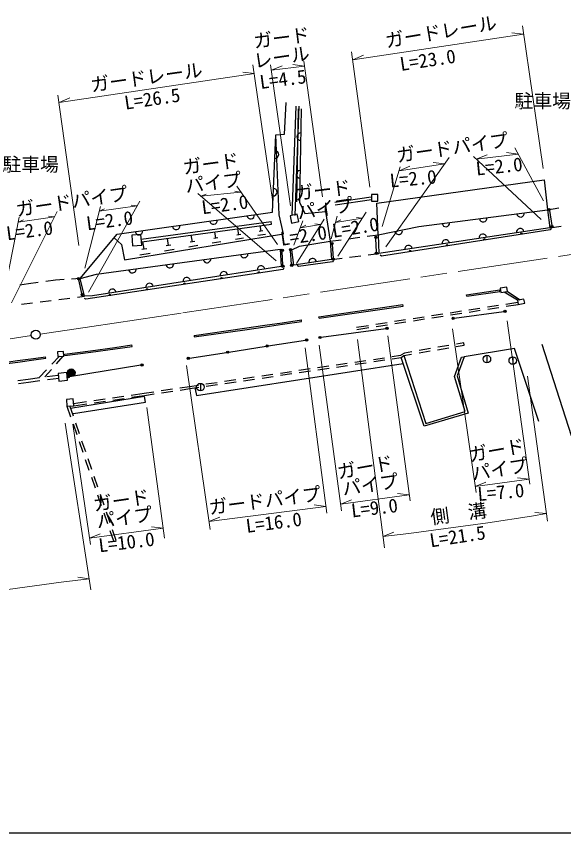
# Model space of a CAD drawing. Units: millimetres, scale not verified. Extents: x 40000 to 680000, y 20000 to 380000.
# Drawn here: x 175339 to 248089, y 205000 to 313545 of the extents above; entities that cross this region are included whole.
import ezdxf
from ezdxf.enums import TextEntityAlignment as Align

# ---------------------------------------------------------------- set-up
doc = ezdxf.new("R2010")
doc.units = ezdxf.units.MM
doc.header["$LTSCALE"] = 1000
doc.linetypes.add('CHAIN', pattern=[18.5, 12, -1.5, 3.5, -1.5])
for name, color, linetype, lineweight in [('M-BGD', 7, 'Continuous', 25), ('M-BMK', 2, 'CHAIN', 13), ('M-BMK-SRVR', 3, 'Continuous', 25), ('M-STR-HTXT', 7, 'Continuous', 13), ('M-TTL-BAND', 7, 'Continuous', 25)]:
    doc.layers.add(name, color=color, linetype=linetype, lineweight=lineweight)
doc.layers.add('M-BMK-HTXT', color=7, linetype='Continuous')
doc.styles.add('ＭＳ ゴシック', font='')
doc.styles.get('ＭＳ ゴシック').set_extended_font_data('MS Gothic')

msp = doc.modelspace()

# ---------------------------------------------------------------- linework, layer by layer
at = {"layer": 'M-BGD'}
for p, q in [((211996, 287092), (212518, 301597)), ((212396, 287078), (212918, 301583)), ((212818, 301235), (212566, 288863)), ((213218, 301227), (212966, 288855)), ((217687, 288827), (222483, 289535)), ((217738, 288481), (222534, 289189)), ((216454, 287603), (216458, 288725)), ((245939, 287823), (247428, 288061)), ((245939, 287823), (246235, 285428)), ((246184, 287710), (246518, 285752)), ((191952, 283897), (209204, 286265)), ((192000, 283551), (209252, 285919)), ((207874, 284963), (207751, 285713)), ((209252, 285919), (209204, 286265)), ((246235, 285428), (247763, 285642)), ((183824, 278698), (188755, 284577)), ((198746, 283560), (198599, 284456)), ((201854, 284038), (201714, 284884)), ((205161, 284549), (204630, 284462)), ((204896, 284505), (204764, 285303)), ((208456, 284545), (207456, 284381)), ((208124, 285004), (207624, 284922)), ((221974, 284302), (223444, 284495)), ((223444, 284495), (223537, 282005)), ((246235, 285428), (223537, 282005)), ((246286, 285160), (223872, 281645)), ((246411, 285331), (246286, 285160)), ((192331, 282575), (192167, 283574)), ((195573, 283073), (195417, 284020)), ((199045, 283610), (198448, 283511)), ((202511, 283567), (201382, 283381)), ((202136, 284084), (201572, 283991)), ((205515, 284061), (204452, 283886)), ((217032, 283653), (218503, 283847)), ((217032, 283653), (217229, 281223)), ((219495, 283977), (220982, 284172)), ((223195, 282186), (223129, 284021)), ((192664, 282630), (191998, 282520)), ((196308, 282545), (195045, 282338)), ((195888, 283125), (195257, 283021)), ((199442, 283061), (198247, 282865)), ((210397, 282600), (210538, 280297)), ((210782, 280458), (210693, 282284)), ((211930, 280600), (211788, 282367)), ((212227, 280477), (211973, 282519)), ((217307, 283193), (217448, 281408)), ((193107, 282018), (191775, 281799)), ((217229, 281223), (212227, 280477)), ((217229, 281223), (218646, 281399)), ((219639, 281522), (221127, 281706)), ((222120, 281829), (223537, 282005)), ((223872, 281645), (223700, 281770)), ((212846, 280290), (212677, 280418)), ((217382, 280909), (212846, 280290)), ((217510, 281078), (217382, 280909)), ((210781, 279873), (184556, 275919)), ((210907, 280044), (210781, 279873)), ((176956, 277990), (175809, 277790)), ((178250, 278156), (176956, 277990)), ((180535, 278450), (179242, 278284)), ((181681, 278537), (180535, 278450)), ((183824, 278698), (182678, 278612)), ((184053, 276676), (183631, 278513)), ((184406, 276330), (183824, 278698)), ((235183, 276518), (239587, 277163)), ((235212, 276320), (239616, 276965)), ((239616, 276965), (239587, 277163)), ((241939, 275785), (240171, 276869)), ((240637, 276939), (242328, 275861)), ((178488, 275590), (179977, 275776)), ((180969, 275900), (182457, 276086)), ((183450, 276211), (184406, 276330)), ((184556, 275919), (184385, 276045)), ((235212, 276320), (235183, 276518)), ((176008, 275280), (177496, 275466)), ((215554, 273601), (226715, 275208)), ((215583, 273403), (226744, 275010)), ((226744, 275010), (226715, 275208)), ((235478, 274525), (236960, 274755)), ((237948, 274908), (239430, 275138)), ((237994, 274612), (239476, 274842)), ((240419, 275292), (241999, 275537)), ((240465, 274995), (242045, 275241)), ((215583, 273403), (215554, 273601)), ((228066, 273374), (229549, 273604)), ((230537, 273758), (232019, 273988)), ((230583, 273461), (232065, 273691)), ((233007, 274141), (234490, 274371)), ((233053, 273845), (234536, 274075)), ((233550, 273426), (240129, 274316)), ((235524, 274228), (237006, 274458)), ((213252, 272989), (213222, 273186)), ((220557, 272209), (222137, 272454)), ((223126, 272608), (224608, 272838)), ((223172, 272311), (224654, 272541)), ((225596, 272991), (227078, 273221)), ((225642, 272695), (227124, 272925)), ((228112, 273078), (229595, 273308)), ((215839, 270865), (224447, 272051)), ((220603, 271912), (222183, 272158)), ((198959, 271110), (198987, 270912)), ((208827, 269720), (213775, 270485)), ((190722, 269664), (190693, 269862)), ((203583, 268909), (208530, 269674)), ((230382, 269362), (228904, 269104)), ((231326, 269220), (232804, 269477)), ((232844, 269792), (231367, 269534)), ((233789, 269649), (234843, 269832)), ((234799, 270132), (233829, 269963)), ((234843, 269832), (234799, 270132)), ((249108, 257750), (245218, 269891)), ((179246, 268079), (179218, 268277)), ((180051, 267283), (181057, 268341)), ((180656, 267355), (181543, 268364)), ((181787, 268446), (181762, 268645)), ((198338, 268099), (203286, 268863)), ((222796, 267937), (224280, 268155)), ((225269, 268301), (226453, 268475)), ((225313, 268004), (226496, 268178)), ((226949, 268763), (226453, 268475)), ((226496, 268178), (226824, 268438)), ((226824, 268438), (227878, 268621)), ((227919, 268932), (226949, 268763)), ((228863, 268792), (230341, 269049)), ((237884, 268474), (237884, 267474)), ((241324, 268273), (241324, 267273)), ((191907, 267145), (182424, 265632)), ((215376, 266844), (216860, 267062)), ((217849, 267208), (219333, 267427)), ((217893, 266911), (219377, 267130)), ((220322, 267572), (221806, 267791)), ((220366, 267276), (221850, 267494)), ((222840, 267640), (224324, 267858)), ((178356, 265501), (179362, 266558)), ((179108, 265595), (179995, 266604)), ((207956, 265751), (209440, 265970)), ((210429, 266115), (211913, 266334)), ((210473, 265819), (211957, 266037)), ((212902, 266480), (214386, 266698)), ((212946, 266183), (214430, 266401)), ((215420, 266547), (216904, 266766)), ((175557, 265134), (176913, 265319)), ((175610, 264738), (176965, 264922)), ((176913, 265319), (178419, 265509)), ((176965, 264922), (178470, 265112)), ((179412, 265634), (180918, 265823)), ((179463, 265237), (180968, 265427)), ((200536, 264658), (202020, 264877)), ((203009, 265022), (204493, 265241)), ((203053, 264726), (204537, 264944)), ((205483, 265387), (206967, 265605)), ((205526, 265090), (207010, 265309)), ((208000, 265454), (209484, 265673)), ((194611, 263778), (196095, 264000)), ((197084, 264147), (198363, 264338)), ((197128, 263850), (198407, 264041)), ((198363, 264338), (199547, 264512)), ((198407, 264041), (199590, 264216)), ((199799, 264746), (199799, 263746)), ((200580, 264361), (202064, 264580)), ((188132, 262820), (189616, 263038)), ((188176, 262524), (189660, 262742)), ((190605, 263184), (192343, 263439)), ((190649, 262887), (192387, 263143)), ((192343, 263439), (193622, 263630)), ((192387, 263143), (193666, 263334)), ((194655, 263481), (196139, 263703)), ((182073, 261690), (182550, 260307)), ((182404, 261804), (182881, 260421)), ((182931, 262056), (184669, 262311)), ((182975, 261759), (184713, 262015)), ((185658, 262457), (187143, 262675)), ((185702, 262160), (187186, 262378)), ((183207, 259476), (183696, 258058)), ((182876, 259362), (183365, 257944)), ((183691, 256998), (184180, 255580)), ((184022, 257113), (184511, 255694)), ((184506, 254635), (184995, 253217)), ((184837, 254749), (185326, 253331)), ((185321, 252272), (185810, 250854)), ((185652, 252386), (186141, 250968)), ((186136, 249908), (186625, 248490)), ((186467, 250022), (186956, 248604)), ((186951, 247545), (187440, 246127)), ((187282, 247659), (187771, 246241)), ((187766, 245181), (188243, 243799)), ((188097, 245295), (188573, 243913))]:
    msp.add_line(p, q, dxfattribs=at)
for points in [[(188755, 284577), (209369, 287514), (209828, 297803), (210983, 297869), (211214, 302076)], [(188362, 284109), (189316, 283186), (189718, 281157), (210859, 284637), (210286, 287142), (209828, 297803)], [(223444, 284495), (223250, 288702), (245482, 291799), (245939, 287823)], [(212966, 288855), (213699, 287331), (216454, 287603), (217032, 283653)], [(223444, 284495), (228858, 285593), (245939, 287823)], [(211973, 282519), (212995, 282985), (217032, 283653)], [(183824, 278698), (186007, 279273), (210397, 282600)], [(210538, 280297), (185444, 276365), (184406, 276330)], [(198959, 271110), (205675, 272062), (208368, 272478), (210674, 272800), (213222, 273186)], [(198987, 270912), (205704, 271864), (208397, 272280), (210703, 272602), (213252, 272989)], [(181762, 268645), (185212, 269080), (188440, 269528), (190693, 269862)], [(181787, 268446), (185239, 268882), (188469, 269330), (190722, 269664)], [(244796, 259681), (241554, 269379), (234865, 268261), (233923, 265724), (235396, 260758), (229539, 259041), (226496, 268178)], [(169124, 266813), (171068, 267118), (173037, 267443), (175493, 267777), (177630, 268048), (179218, 268277)], [(226824, 268438), (229749, 259411), (234978, 260994), (233562, 265670), (234515, 268229), (234865, 268261)], [(169155, 266616), (171099, 266921), (173066, 267245), (175519, 267578), (177657, 267850), (179246, 268079)], [(199119, 264146), (199120, 263957), (199286, 263122), (226757, 267396)], [(182767, 260752), (182939, 260750), (192525, 262227), (192382, 262996), (182537, 261417)]]:
    msp.add_lwpolyline(points, dxfattribs=at)
for points in [[(222528, 289836), (222527, 288979), (223373, 288978), (223374, 289835)], [(211719, 287035), (211920, 286055), (212876, 286252), (212675, 287231)], [(190682, 284464), (190780, 283036), (192006, 283120), (191908, 284548)], [(239663, 277391), (239751, 276806), (240637, 276939), (240549, 277524)], [(242045, 275241), (242916, 275410), (242810, 275955), (241939, 275785)], [(180821, 268934), (180850, 268331), (181653, 268369), (181625, 268972)], [(180990, 265044), (182134, 265149), (182041, 266166), (180897, 266062)], [(182003, 262594), (182073, 261690), (182975, 261759), (182905, 262664)]]:
    msp.add_lwpolyline(points, close=True, dxfattribs=at)
for centre, radius in [((246158, 287858), 150), ((246158, 287858), 120), ((246158, 287858), 100), ((246158, 287858), 100), ((246158, 287858), 100), ((246158, 287858), 100), ((246544, 285604), 150), ((246544, 285604), 120), ((246544, 285604), 100), ((246544, 285604), 100), ((246544, 285604), 100), ((246544, 285604), 100), ((217295, 283342), 150), ((217295, 283342), 120), ((217295, 283342), 100), ((217295, 283342), 100), ((217295, 283342), 100), ((217295, 283342), 100), ((223124, 284171), 150), ((223124, 284171), 120), ((223124, 284171), 100), ((223124, 284171), 100), ((223124, 284171), 100), ((223124, 284171), 100), ((210685, 282434), 150), ((210685, 282434), 120), ((210685, 282434), 100), ((210685, 282434), 100), ((210685, 282434), 100), ((210685, 282434), 100), ((211776, 282517), 150), ((211776, 282517), 120), ((211776, 282517), 100), ((211776, 282517), 100), ((211776, 282517), 100), ((211776, 282517), 100), ((217460, 281258), 150), ((217460, 281258), 120), ((217460, 281258), 100), ((217460, 281258), 100), ((217460, 281258), 100), ((217460, 281258), 100), ((223200, 282036), 150), ((223200, 282036), 120), ((223200, 282036), 100), ((223200, 282036), 100), ((223200, 282036), 100), ((223200, 282036), 100), ((210789, 280308), 150), ((210789, 280308), 120), ((210789, 280308), 100), ((210789, 280308), 100), ((210789, 280308), 100), ((210789, 280308), 100), ((211942, 280451), 150), ((211942, 280451), 120), ((211942, 280451), 100), ((211942, 280451), 100), ((211942, 280451), 100), ((211942, 280451), 100), ((183598, 278659), 150), ((183598, 278659), 120), ((183598, 278659), 100), ((183598, 278659), 100), ((183598, 278659), 100), ((183598, 278659), 100), ((184087, 276530), 150), ((184087, 276530), 120), ((184087, 276530), 100), ((184087, 276530), 100), ((184087, 276530), 100), ((184087, 276530), 100), ((233401, 273406), 150), ((240278, 274336), 150), ((240278, 274336), 120), ((240278, 274336), 100), ((240278, 274336), 100), ((240278, 274336), 100), ((240278, 274336), 100), ((233401, 273406), 120), ((233401, 273406), 100), ((233401, 273406), 100), ((233401, 273406), 100), ((233401, 273406), 100), ((224596, 272072), 150), ((224596, 272072), 120), ((224596, 272072), 100), ((224596, 272072), 100), ((224596, 272072), 100), ((224596, 272072), 100), ((213923, 270508), 150), ((213923, 270508), 120), ((213923, 270508), 100), ((213923, 270508), 100), ((213923, 270508), 100), ((213923, 270508), 100), ((215690, 270845), 150), ((215690, 270845), 120), ((215690, 270845), 100), ((215690, 270845), 100), ((215690, 270845), 100), ((215690, 270845), 100), ((208679, 269697), 150), ((208679, 269697), 120), ((208679, 269697), 100), ((208679, 269697), 100), ((208679, 269697), 100), ((208679, 269697), 100), ((198190, 268076), 150), ((198190, 268076), 120), ((198190, 268076), 100), ((198190, 268076), 100), ((198190, 268076), 100), ((198190, 268076), 100), ((203434, 268886), 150), ((203434, 268886), 120), ((203434, 268886), 100), ((203434, 268886), 100), ((203434, 268886), 100), ((203434, 268886), 100), ((237884, 267974), 500), ((241324, 267773), 500), ((192055, 267168), 150), ((192055, 267168), 120), ((192055, 267168), 100), ((192055, 267168), 100), ((192055, 267168), 100), ((192055, 267168), 100), ((182638, 266159), 500), ((182638, 266159), 409), ((182638, 266159), 318), ((182638, 266159), 227), ((182638, 266159), 136), ((182638, 266159), 45.5), ((182276, 265608), 150), ((182276, 265608), 120), ((182276, 265608), 100), ((182276, 265608), 100), ((182276, 265608), 100), ((182276, 265608), 100), ((199799, 264246), 500)]:
    msp.add_circle(centre, radius, dxfattribs=at)
for centre, radius, start, end in [((213143, 297540), 500, 88.83552, 268.83552), ((209710, 295156), 500, 267.44399, 87.44399), ((213041, 292541), 500, 88.83552, 268.83552), ((209487, 290161), 500, 267.44399, 87.44399), ((206487, 287104), 500, 188.10964, 8.10964), ((237398, 286708), 500, 187.438, 7.438), ((242356, 287355), 500, 187.438, 7.438), ((196587, 285693), 500, 188.10964, 8.10964), ((201537, 286398), 500, 188.10964, 8.10964), ((232440, 286061), 500, 187.438, 7.438), ((191637, 284987), 500, 188.10964, 8.10964), ((226151, 285044), 500, 191.45998, 11.45998), ((237358, 284089), 500, 8.57747, 188.57747), ((242302, 284835), 500, 8.57747, 188.57747), ((242488, 284565), 150, 8.91178, 188.91178), ((242488, 284565), 120, 8.91178, 188.91178), ((242488, 284565), 100, 8.91178, 188.91178), ((242488, 284565), 100, 8.91178, 188.91178), ((242488, 284565), 100, 8.91178, 188.91178), ((242488, 284565), 100, 8.91178, 188.91178), ((232414, 283344), 500, 8.57747, 188.57747), ((237549, 283790), 150, 8.91178, 188.91178), ((237549, 283790), 120, 8.91178, 188.91178), ((237549, 283790), 100, 8.91178, 188.91178), ((237549, 283790), 100, 8.91178, 188.91178), ((237549, 283790), 100, 8.91178, 188.91178), ((237549, 283790), 100, 8.91178, 188.91178), ((227470, 282598), 500, 8.57747, 188.57747), ((227669, 282241), 150, 8.91178, 188.91178), ((227669, 282241), 120, 8.91178, 188.91178), ((227669, 282241), 100, 8.91178, 188.91178), ((227669, 282241), 100, 8.91178, 188.91178), ((227669, 282241), 100, 8.91178, 188.91178), ((227669, 282241), 100, 8.91178, 188.91178), ((232609, 283015), 150, 8.91178, 188.91178), ((232609, 283015), 120, 8.91178, 188.91178), ((232609, 283015), 100, 8.91178, 188.91178), ((232609, 283015), 100, 8.91178, 188.91178), ((232609, 283015), 100, 8.91178, 188.91178), ((232609, 283015), 100, 8.91178, 188.91178), ((200679, 281275), 500, 187.76835, 7.76835), ((205633, 281951), 500, 187.76835, 7.76835), ((214728, 280850), 500, 8.47855, 188.47855), ((195725, 280599), 500, 187.76835, 7.76835), ((207871, 279879), 500, 8.90594, 188.90594), ((190771, 279923), 500, 187.76835, 7.76835), ((202931, 279105), 500, 8.90594, 188.90594), ((207557, 279387), 150, 8.5744, 188.5744), ((207557, 279387), 120, 8.5744, 188.5744), ((207557, 279387), 100, 8.5744, 188.5744), ((207557, 279387), 100, 8.5744, 188.5744), ((207557, 279387), 100, 8.5744, 188.5744), ((207557, 279387), 100, 8.5744, 188.5744), ((193052, 277557), 500, 8.90594, 188.90594), ((197991, 278331), 500, 8.90594, 188.90594), ((197669, 277896), 150, 8.5744, 188.5744), ((197669, 277896), 120, 8.5744, 188.5744), ((197669, 277896), 100, 8.5744, 188.5744), ((197669, 277896), 100, 8.5744, 188.5744), ((197669, 277896), 100, 8.5744, 188.5744), ((197669, 277896), 100, 8.5744, 188.5744), ((202613, 278641), 150, 8.5744, 188.5744), ((202613, 278641), 120, 8.5744, 188.5744), ((202613, 278641), 100, 8.5744, 188.5744), ((202613, 278641), 100, 8.5744, 188.5744), ((202613, 278641), 100, 8.5744, 188.5744), ((202613, 278641), 100, 8.5744, 188.5744), ((188112, 276783), 500, 8.90594, 188.90594), ((192725, 277150), 150, 8.5744, 188.5744), ((192725, 277150), 120, 8.5744, 188.5744), ((192725, 277150), 100, 8.5744, 188.5744), ((192725, 277150), 100, 8.5744, 188.5744), ((192725, 277150), 100, 8.5744, 188.5744), ((192725, 277150), 100, 8.5744, 188.5744), ((187780, 276405), 150, 8.5744, 188.5744), ((187780, 276405), 120, 8.5744, 188.5744), ((187780, 276405), 100, 8.5744, 188.5744), ((187780, 276405), 100, 8.5744, 188.5744), ((187780, 276405), 100, 8.5744, 188.5744), ((187780, 276405), 100, 8.5744, 188.5744)]:
    msp.add_arc(centre, radius, start, end, dxfattribs=at)
at = {"layer": 'M-BMK'}
for points in [[(178521, 271300), (185367, 272288), (197460, 274106), (276578, 286021)], [(174532, 270664), (177335, 271118)]]:
    msp.add_lwpolyline(points, dxfattribs=at)
at = {"layer": 'M-BMK-SRVR'}
msp.add_circle((177928, 271214), 600, dxfattribs=at)
at = {"layer": 'M-STR-HTXT'}
for p, q in [((242601, 312282), (245376, 293301)), ((220047, 307773), (242748, 311190)), ((242748, 311190), (241205, 311362)), ((222346, 290818), (219905, 308831)), ((220047, 307773), (221471, 308392)), ((216042, 289542), (213531, 307566)), ((206981, 305960), (205439, 306135)), ((206763, 307077), (209428, 288861)), ((209127, 307087), (211793, 288364)), ((209251, 306380), (210692, 306959)), ((209251, 306380), (213621, 306912)), ((213621, 306912), (212084, 307128)), ((181021, 302105), (206981, 305960)), ((180839, 303047), (183631, 283058)), ((181021, 302105), (182446, 302721)), ((242041, 295215), (240504, 295433)), ((241603, 296054), (245404, 289006)), ((232870, 294773), (224450, 282898)), ((245101, 286552), (236095, 294904)), ((236474, 294545), (242041, 295215)), ((236474, 294545), (237915, 295121)), ((226367, 293551), (223948, 285614)), ((226212, 293018), (232279, 293941)), ((226212, 293018), (227635, 293639)), ((232279, 293941), (230735, 294110)), ((204630, 290952), (210065, 283223)), ((209883, 281039), (199451, 290002)), ((199840, 289612), (205138, 290173)), ((199840, 289612), (200565, 289890)), ((205138, 290173), (204371, 290293)), ((191741, 288957), (184920, 276877)), ((184436, 280040), (186513, 288247)), ((186360, 287648), (191388, 288359)), ((186360, 287648), (187074, 287951)), ((191388, 288359), (190618, 288452)), ((174014, 278223), (175725, 286841)), ((180773, 287592), (174680, 275456)), ((175575, 286193), (180404, 286884)), ((180404, 286884), (179634, 286976)), ((216238, 286560), (212559, 280679)), ((217985, 286956), (217202, 283965)), ((217774, 286148), (221306, 286712)), ((221846, 287519), (218067, 281659)), ((221306, 286712), (220534, 286791)), ((175575, 286193), (176290, 286497)), ((213405, 286344), (212223, 283114)), ((213105, 285437), (215769, 285882)), ((213105, 285437), (213811, 285758)), ((215769, 285882), (214996, 285956)), ((217774, 286148), (218483, 286464)), ((240594, 273046), (243603, 251320)), ((233333, 272003), (236440, 250227)), ((220694, 270589), (224261, 242888)), ((227672, 249131), (224713, 271076)), ((216600, 247493), (213734, 269466)), ((215595, 269803), (218576, 247796)), ((201099, 245330), (197964, 267123)), ((243279, 265709), (245953, 246401)), ((192686, 261543), (195011, 244179)), ((181846, 259441), (185263, 237268)), ((185194, 243295), (182838, 259309)), ((236331, 251014), (243515, 252001)), ((243515, 252001), (241974, 252193)), ((236331, 251014), (237762, 251614)), ((218457, 248674), (227560, 249905)), ((227560, 249905), (226020, 250100)), ((216475, 248368), (214936, 248573)), ((218457, 248674), (219890, 249272)), ((200947, 246362), (216475, 248368)), ((245808, 247448), (244260, 247559)), ((200947, 246362), (202384, 246951)), ((185062, 244148), (194840, 245490)), ((194840, 245490), (193300, 245683)), ((185062, 244148), (186494, 244748)), ((224063, 244384), (225511, 244944)), ((185031, 238760), (183494, 238982))]:
    msp.add_line(p, q, dxfattribs=at)
for points in [[(224063, 244384), (227495, 244758), (232424, 245430), (238021, 246180), (243828, 247069), (245808, 247448)], [(128078, 230888), (130220, 231138), (135714, 231821), (145059, 233138), (149869, 233949), (154239, 234601), (161841, 235668), (169344, 236654), (176455, 237646), (181297, 238322), (185031, 238760)]]:
    msp.add_lwpolyline(points, dxfattribs=at)
at = {"layer": 'M-TTL-BAND'}
msp.add_line((40000, 205000), (579000, 205000), dxfattribs=at)

# ---------------------------------------------------------------- texts
at = {"layer": 'M-BMK-HTXT', "style": 'ＭＳ ゴシック'}
for p in [(241551, 300822), (173487, 292391)]:
    msp.add_text('駐車場', height=1833, rotation=359.918, dxfattribs=at).set_placement(p, align=Align.BOTTOM_LEFT)
at = {"layer": 'M-STR-HTXT', "style": 'ＭＳ ゴシック'}
for s, rotation, p in [('ガードレール', 9.511, (224620, 308833)), ('ガード', 7.155, (207054, 308778)), ('レール', 8.481, (207100, 306130)), ('L=23.0', 8.549, (226539, 305732)), ('ガードレール', 7.888, (185412, 302964)), ('L=4.5', 7.399, (207877, 303335)), ('L=26.5', 8.502, (189922, 300583)), ('ガードパイプ', 8.16, (226061, 293589)), ('ガード', 7.659, (197671, 292008)), ('L=2.0', 5.75, (236557, 291830)), ('L=2.0', 5.202, (225108, 290230)), ('パイプ', 7.115, (197980, 289528)), ('ガードパイプ', 8.456, (175500, 286396)), ('ガード', 6.886, (212489, 288523)), ('L=2.0', 7.383, (200145, 286675)), ('パイプ', 8.597, (212880, 285999)), ('L=2.0', 7.442, (184834, 284542)), ('L=2.0', 8.981, (217557, 283553)), ('L=2.0', 7.414, (174194, 283211)), ('L=2.0', 8.402, (210643, 282485)), ('ガード', 9.951, (235719, 253764)), ('ガード', 10.24, (218252, 251501)), ('パイプ', 9.169, (236117, 251295)), ('パイプ', 8.323, (218877, 249285)), ('ガードパイプ', 7.204, (201097, 246776)), ('L=7.0', 5.112, (236765, 248542)), ('ガード', 8.269, (185780, 247199)), ('L=9.0', 6.829, (220018, 246359)), ('側\u3000溝', 7.692, (230595, 245467)), ('パイプ', 8.048, (186192, 244913)), ('L=16.0', 7.414, (206040, 244314)), ('L=21.5', 8.591, (230501, 242386)), ('L=10.0', 6.934, (186449, 241724))]:
    msp.add_text(s, height=1833, rotation=rotation, dxfattribs=at).set_placement(p, align=Align.BOTTOM_LEFT)

doc.saveas('drawing.dxf')
